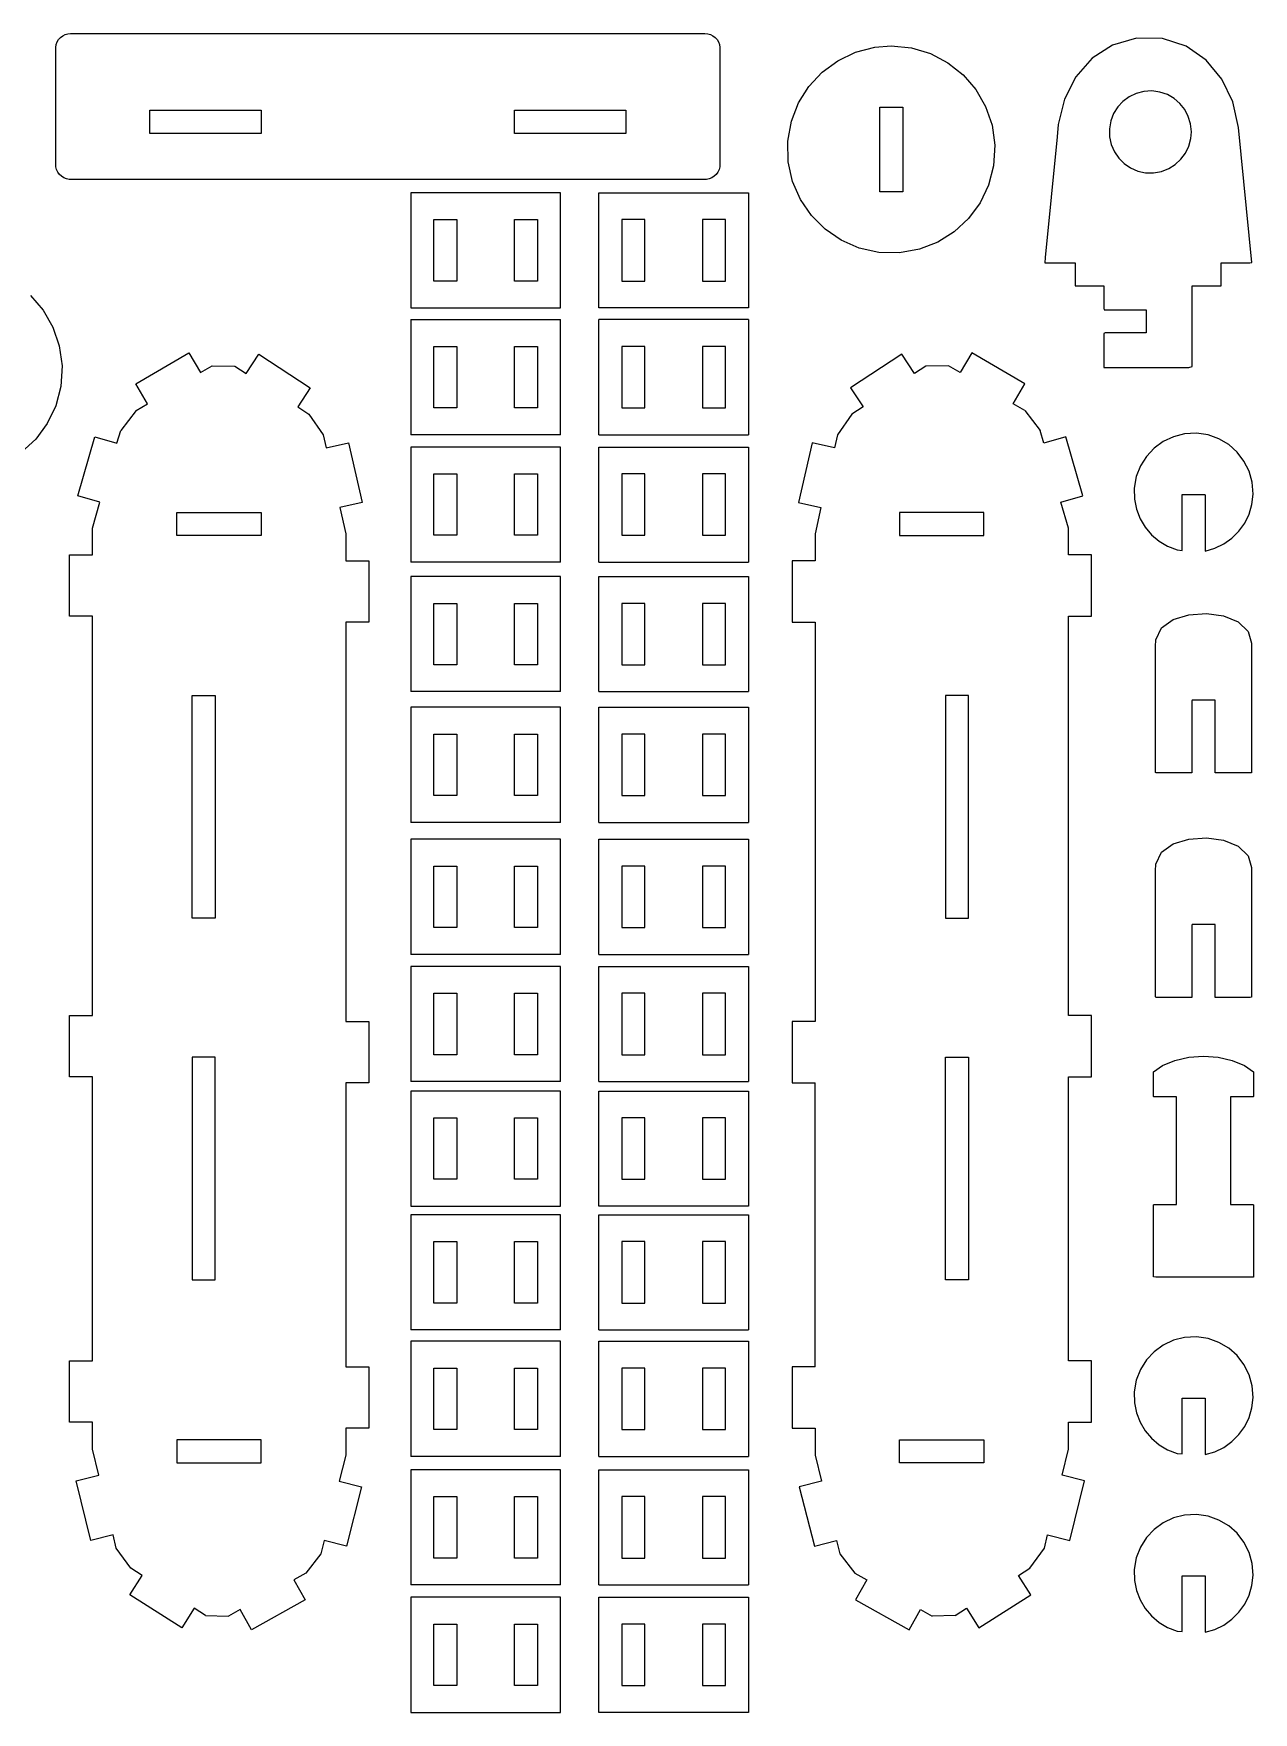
# Model space of a CAD drawing. Extents: x -5899 to 5899, y -11667 to 11667.
# Drawn here: x 495 to 5899, y -4630 to 2809 of the extents above; entities that cross this region are included whole.
import ezdxf

# ---------------------------------------------------------------- set-up
doc = ezdxf.new("R2010")
doc.units = 0
doc.header["$MEASUREMENT"] = 0
doc.layers.get('0').update_dxf_attribs({"linetype": 'CONTINUOUS'})

msp = doc.modelspace()

# ---------------------------------------------------------------- linework, layer by layer
for p, q in [((593.2, 2747.6), (595, 2760.2)), ((595, 2760.2), (599.3, 2772)), ((599.3, 2772), (605.6, 2782.6)), ((605.6, 2782.6), (613.8, 2791.8)), ((613.8, 2791.8), (623.6, 2799.3)), ((623.6, 2799.3), (634.8, 2804.9)), ((634.8, 2804.9), (647, 2808.3)), ((647, 2808.3), (658.6, 2809.3)), ((658.6, 2809.3), (3468.4, 2809.3)), ((3468.4, 2809.3), (3481.6, 2808.3)), ((3481.6, 2808.3), (3493.8, 2804.9)), ((3493.8, 2804.9), (3504.9, 2799.3)), ((3504.9, 2799.3), (3514.7, 2791.8)), ((3514.7, 2791.8), (3523, 2782.6)), ((3523, 2782.6), (3529.3, 2772)), ((3529.3, 2772), (3533.5, 2760.2)), ((3533.5, 2760.2), (3535.4, 2747.6)), ((4222, 2749.2), (4294.7, 2754.9)), ((4294.7, 2754.9), (4385, 2746)), ((5275, 2758.3), (5184.7, 2699.8)), ((5381.3, 2789), (5275, 2758.3)), ((5497.2, 2787.1), (5381.3, 2789)), ((5601.9, 2753.1), (5497.2, 2787.1)), ((5690.2, 2691.7), (5601.9, 2753.1)), ((593.1, 2731.3), (593.2, 2747.6)), ((593.1, 2230.2), (593.1, 2731.3)), ((3535.4, 2747.6), (3535.5, 2731.3)), ((3535.5, 2731.3), (3535.5, 2230.2)), ((3988.7, 2638.1), (4058, 2689.2)), ((4058, 2689.2), (4136.3, 2726.8)), ((4136.3, 2726.8), (4222, 2749.2)), ((4385, 2746), (4469.4, 2720.5)), ((4469.4, 2720.5), (4546, 2680)), ((4546, 2680), (4613.2, 2626.4)), ((5184.7, 2699.8), (5112.9, 2618.2)), ((5759.8, 2607.9), (5690.2, 2691.7)), ((3930.3, 2575.1), (3988.7, 2638.1)), ((4613.2, 2626.4), (4669.3, 2561.3)), ((5112.9, 2618.2), (5062.1, 2518.6)), ((5808.2, 2506.6), (5759.8, 2607.9)), ((3884.4, 2502.1), (3930.3, 2575.1)), ((4669.3, 2561.3), (4712.5, 2486.4)), ((5380, 2544), (5349, 2529.2)), ((5413.9, 2552.9), (5380, 2544)), ((5450.1, 2555), (5413.9, 2552.9)), ((5485.4, 2550.1), (5450.1, 2555)), ((5518.3, 2538.8), (5485.4, 2550.1)), ((5547.9, 2521.7), (5518.3, 2538.8)), ((1009.8, 2367.1), (1009.8, 2469.2)), ((1009.8, 2469.2), (1503, 2469.2)), ((1503, 2469.2), (1503, 2367.1)), ((2625.5, 2367.1), (2625.5, 2469.2)), ((2625.5, 2469.2), (3118.8, 2469.2)), ((3118.8, 2469.2), (3118.8, 2367.1)), ((3852.7, 2420.6), (3884.4, 2502.1)), ((4243.7, 2108.6), (4243.7, 2482.8)), ((4243.7, 2482.8), (4345.7, 2482.8)), ((4345.7, 2482.8), (4345.7, 2108.6)), ((4712.5, 2486.4), (4741.2, 2403.4)), ((5062.1, 2518.6), (5034.8, 2405.8)), ((5298.4, 2484), (5280.2, 2455)), ((5321.5, 2508.9), (5298.4, 2484)), ((5349, 2529.2), (5321.5, 2508.9)), ((5573.7, 2499.4), (5547.9, 2521.7)), ((5595, 2472.8), (5573.7, 2499.4)), ((5611, 2442.5), (5595, 2472.8)), ((5832.7, 2392.7), (5808.2, 2506.6)), ((3836.9, 2332.4), (3852.7, 2420.6)), ((4741.2, 2403.4), (4753.5, 2314.1)), ((5034.8, 2405.8), (5029.2, 2351.6)), ((5267.7, 2422.7), (5261.4, 2387.8)), ((5261.4, 2387.8), (5262.1, 2351.5)), ((5280.2, 2455), (5267.7, 2422.7)), ((5621.1, 2409), (5611, 2442.5)), ((5624.6, 2373.3), (5621.1, 2409)), ((5892.1, 1794.5), (5832.7, 2392.7)), ((1503, 2367.1), (1009.8, 2367.1)), ((3118.8, 2367.1), (2625.5, 2367.1)), ((3838.7, 2240.8), (3836.9, 2332.4)), ((4753.5, 2314.1), (4748.2, 2223)), ((5029.2, 2351.6), (4976.2, 1817.6)), ((5262.1, 2351.5), (5269.7, 2317.1)), ((5269.7, 2317.1), (5283.4, 2285.4)), ((5598.6, 2279.5), (5613.5, 2310.5)), ((5613.5, 2310.5), (5622.4, 2344.5)), ((5622.4, 2344.5), (5624.6, 2373.3)), ((3857.8, 2153.9), (3838.7, 2240.8)), ((5283.4, 2285.4), (5302.7, 2257.2)), ((5302.7, 2257.2), (5326.7, 2233.2)), ((5326.7, 2233.2), (5354.9, 2213.9)), ((5553.4, 2228.9), (5578.4, 2252.1)), ((5578.4, 2252.1), (5598.6, 2279.5)), ((593.7, 2219), (593.1, 2230.2)), ((596.7, 2206.8), (593.7, 2219)), ((601.9, 2195.5), (596.7, 2206.8)), ((609.1, 2185.5), (601.9, 2195.5)), ((618, 2177), (609.1, 2185.5)), ((628.5, 2170.3), (618, 2177)), ((640.1, 2165.7), (628.5, 2170.3)), ((652.7, 2163.3), (640.1, 2165.7)), ((696.4, 2163), (652.7, 2163.3)), ((3432.2, 2163), (696.4, 2163)), ((3475.8, 2163.3), (3432.2, 2163)), ((3488.5, 2165.7), (3475.8, 2163.3)), ((3500.1, 2170.3), (3488.5, 2165.7)), ((3510.6, 2177), (3500.1, 2170.3)), ((3519.5, 2185.5), (3510.6, 2177)), ((3526.7, 2195.5), (3519.5, 2185.5)), ((3531.9, 2206.8), (3526.7, 2195.5)), ((3534.9, 2219), (3531.9, 2206.8)), ((3535.5, 2230.2), (3534.9, 2219)), ((4748.2, 2223), (4725.8, 2137.3)), ((5354.9, 2213.9), (5386.6, 2200.2)), ((5386.6, 2200.2), (5421, 2192.6)), ((5421, 2192.6), (5457.3, 2191.9)), ((5457.3, 2191.9), (5492.2, 2198.2)), ((5492.2, 2198.2), (5524.5, 2210.7)), ((5524.5, 2210.7), (5553.4, 2228.9)), ((2165.6, 2103.8), (2165.6, 1593.6)), ((2828.9, 2103.8), (2165.6, 2103.8)), ((2828.9, 1593.6), (2828.9, 2103.8)), ((2999, 1593.6), (2999, 2103.8)), ((2999, 2103.8), (3662.3, 2103.8)), ((3662.3, 2103.8), (3662.3, 1593.6)), ((3892.5, 2074), (3857.8, 2153.9)), ((4345.7, 2108.6), (4243.7, 2108.6)), ((4725.8, 2137.3), (4688.2, 2059)), ((3941, 2002.8), (3892.5, 2074)), ((4688.2, 2059), (4637.1, 1989.7)), ((2267.6, 1712.6), (2267.6, 1984.7)), ((2267.6, 1984.7), (2369.7, 1984.7)), ((2369.7, 1984.7), (2369.7, 1712.6)), ((2624.8, 1712.6), (2624.8, 1984.7)), ((2624.8, 1984.7), (2726.8, 1984.7)), ((2726.8, 1984.7), (2726.8, 1712.6)), ((3203.1, 1984.7), (3101, 1984.7)), ((3101, 1984.7), (3101, 1712.6)), ((3203.1, 1712.6), (3203.1, 1984.7)), ((3560.2, 1984.7), (3458.2, 1984.7)), ((3458.2, 1984.7), (3458.2, 1712.6)), ((3560.2, 1712.6), (3560.2, 1984.7)), ((4001.8, 1942), (3941, 2002.8)), ((4073, 1893.5), (4001.8, 1942)), ((4637.1, 1989.7), (4574.1, 1931.3)), ((4152.9, 1858.8), (4073, 1893.5)), ((4501.1, 1885.4), (4419.6, 1853.7)), ((4574.1, 1931.3), (4501.1, 1885.4)), ((4239.9, 1839.7), (4152.9, 1858.8)), ((4331.4, 1837.9), (4239.9, 1839.7)), ((4419.6, 1853.7), (4331.4, 1837.9)), ((4976.2, 1817.6), (4975.2, 1793.8)), ((4975.2, 1793.8), (5109.9, 1793.8)), ((5109.9, 1793.8), (5109.9, 1691.7)), ((5756.1, 1691.7), (5756.1, 1793.8)), ((5756.1, 1793.8), (5882.9, 1793.8)), ((5882.9, 1793.8), (5892.1, 1794.5)), ((2369.7, 1712.6), (2267.6, 1712.6)), ((2726.8, 1712.6), (2624.8, 1712.6)), ((3101, 1712.6), (3203.1, 1712.6)), ((3458.2, 1712.6), (3560.2, 1712.6)), ((480.5, 1649), (536.6, 1583.9)), ((5109.9, 1691.7), (5237.4, 1691.7)), ((5237.4, 1691.7), (5237.4, 1593.1)), ((5628.6, 1691.7), (5756.1, 1691.7)), ((5628.6, 1333.7), (5628.6, 1691.7)), ((536.6, 1583.9), (579.8, 1509)), ((2165.6, 1593.6), (2828.9, 1593.6)), ((3662.3, 1593.6), (2999, 1593.6)), ((5237.4, 1593.1), (5237.6, 1584.9)), ((5237.6, 1584.9), (5424.5, 1584.9)), ((5424.5, 1584.9), (5424.5, 1482.9)), ((579.8, 1509), (608.4, 1426)), ((2165.6, 1542.1), (2828.9, 1542.1)), ((2165.6, 1542.1), (2165.6, 1031.9)), ((2828.9, 1031.9), (2828.9, 1542.1)), ((3662.3, 1542.1), (2999, 1542.1)), ((2999, 1031.9), (2999, 1542.1)), ((3662.3, 1542.1), (3662.3, 1031.9)), ((608.4, 1426), (620.8, 1336.7)), ((2267.6, 1423.1), (2369.7, 1423.1)), ((2267.6, 1150.9), (2267.6, 1423.1)), ((2369.7, 1423.1), (2369.7, 1150.9)), ((2624.8, 1423.1), (2726.8, 1423.1)), ((2624.8, 1150.9), (2624.8, 1423.1)), ((2726.8, 1423.1), (2726.8, 1150.9)), ((3203.1, 1423.1), (3101, 1423.1)), ((3101, 1423.1), (3101, 1150.9)), ((3203.1, 1150.9), (3203.1, 1423.1)), ((3560.2, 1423.1), (3458.2, 1423.1)), ((3458.2, 1423.1), (3458.2, 1150.9)), ((3560.2, 1150.9), (3560.2, 1423.1)), ((5242.6, 1482.9), (5237.4, 1480.1)), ((5237.4, 1480.1), (5237.4, 1330)), ((5424.5, 1482.9), (5242.6, 1482.9)), ((948.2, 1256.8), (1182.3, 1394.8)), ((1182.3, 1394.8), (1234.2, 1306.9)), ((1436.6, 1302.6), (1492.6, 1388.1)), ((1492.6, 1388.1), (1720.4, 1240.2)), ((4342, 1388.1), (4114.2, 1240.2)), ((4397.9, 1302.6), (4342, 1388.1)), ((4652.2, 1394.8), (4600.4, 1306.9)), ((4886.4, 1256.8), (4652.2, 1394.8)), ((620.8, 1336.7), (615.4, 1245.6)), ((1234.2, 1306.9), (1285.4, 1337.2)), ((1285.4, 1337.2), (1386.7, 1335)), ((1386.7, 1335), (1436.6, 1302.6)), ((4447.9, 1335), (4397.9, 1302.6)), ((4549.1, 1337.2), (4447.9, 1335)), ((4600.4, 1306.9), (4549.1, 1337.2)), ((5237.4, 1330), (5264.2, 1329.8)), ((5264.2, 1329.8), (5613, 1329.8)), ((5613, 1329.8), (5628.6, 1333.7)), ((615.4, 1245.6), (593.1, 1159.9)), ((999.9, 1168.8), (948.2, 1256.8)), ((1720.4, 1240.2), (1664.9, 1154.6)), ((4114.2, 1240.2), (4169.6, 1154.6)), ((4834.7, 1168.8), (4886.4, 1256.8)), ((593.1, 1159.9), (555.5, 1081.6)), ((948.5, 1138.5), (880.6, 1051)), ((948.5, 1138.5), (999.9, 1168.8)), ((1664.9, 1154.6), (1714.9, 1122.1)), ((1714.9, 1122.1), (1778, 1031.6)), ((2369.7, 1150.9), (2267.6, 1150.9)), ((2726.8, 1150.9), (2624.8, 1150.9)), ((3101, 1150.9), (3203.1, 1150.9)), ((3458.2, 1150.9), (3560.2, 1150.9)), ((4119.7, 1122.1), (4056.6, 1031.6)), ((4169.6, 1154.6), (4119.7, 1122.1)), ((4886, 1138.5), (4834.7, 1168.8)), ((4886, 1138.5), (4954, 1051)), ((555.5, 1081.6), (504.4, 1012.3)), ((864, 993.9), (880.6, 1051)), ((4970.5, 993.9), (4954, 1051)), ((504.4, 1012.3), (441.4, 953.9)), ((690.3, 761), (766, 1022.3)), ((766, 1022.3), (864, 993.9)), ((1778, 1031.6), (1791.2, 973.6)), ((1791.2, 973.6), (1890.6, 996)), ((1890.6, 996), (1950.6, 730.8)), ((2828.9, 1031.9), (2165.6, 1031.9)), ((2828.9, 977.1), (2165.6, 977.1)), ((2165.6, 977.1), (2165.6, 466.8)), ((2828.9, 466.8), (2828.9, 977.1)), ((2999, 1031.9), (3662.3, 1031.9)), ((2999, 977.1), (3662.3, 977.1)), ((2999, 466.8), (2999, 977.1)), ((3662.3, 977.1), (3662.3, 466.8)), ((3944, 996), (3884, 730.8)), ((4043.4, 973.6), (3944, 996)), ((4056.6, 1031.6), (4043.4, 973.6)), ((5068.5, 1022.3), (4970.5, 993.9)), ((5144.3, 761), (5068.5, 1022.3)), ((5459.2, 972), (5425.2, 935.6)), ((5499.4, 1001.5), (5459.2, 972)), ((5544.9, 1023), (5499.4, 1001.5)), ((5594.7, 1035.6), (5544.9, 1023)), ((5647.6, 1038.2), (5594.7, 1035.6)), ((5699.1, 1030.5), (5647.6, 1038.2)), ((5746.9, 1013.3), (5699.1, 1030.5)), ((5789.9, 987.7), (5746.9, 1013.3)), ((5827.1, 954.6), (5789.9, 987.7)), ((5398.6, 893.3), (5380.3, 846)), ((5425.2, 935.6), (5398.6, 893.3)), ((5857.5, 915.1), (5827.1, 954.6)), ((5880.1, 870.2), (5857.5, 915.1)), ((2267.6, 585.9), (2267.6, 858)), ((2267.6, 858), (2369.7, 858)), ((2369.7, 858), (2369.7, 585.9)), ((2624.8, 585.9), (2624.8, 858)), ((2624.8, 858), (2726.8, 858)), ((2726.8, 858), (2726.8, 585.9)), ((3203.1, 858), (3101, 858)), ((3101, 858), (3101, 585.9)), ((3203.1, 585.9), (3203.1, 858)), ((3560.2, 858), (3458.2, 858)), ((3458.2, 858), (3458.2, 585.9)), ((3560.2, 585.9), (3560.2, 858)), ((5380.3, 846), (5371.4, 794.9)), ((5893.9, 820.9), (5880.1, 870.2)), ((5897.8, 769), (5893.9, 820.9)), ((788.3, 732.5), (690.3, 761)), ((5046.3, 732.5), (5144.3, 761)), ((5371.4, 794.9), (5372.2, 745.8)), ((5372.2, 745.8), (5381.1, 701.1)), ((5583.2, 762.2), (5583.9, 766.4)), ((5583.2, 519), (5583.2, 762.2)), ((5583.9, 766.4), (5682.8, 766.4)), ((5682.8, 766.4), (5685.3, 765.7)), ((5685.3, 765.7), (5685.3, 516.3)), ((5892.8, 723.1), (5897.8, 769)), ((755.1, 618.2), (788.3, 732.5)), ((1129.3, 585), (1129.3, 687)), ((1129.3, 687), (1503.4, 687)), ((1503.4, 687), (1503.4, 585)), ((1950.6, 730.8), (1851.1, 708.5)), ((1851.1, 708.5), (1877.4, 592.2)), ((3884, 730.8), (3983.5, 708.5)), ((3983.5, 708.5), (3957.2, 592.2)), ((4331.1, 687), (4331.1, 585)), ((4705.3, 687), (4331.1, 687)), ((4705.3, 585), (4705.3, 687)), ((5079.5, 618.2), (5046.3, 732.5)), ((5381.1, 701.1), (5397.2, 659.5)), ((5860.8, 640.1), (5880.2, 679.9)), ((5880.2, 679.9), (5892.8, 723.1)), ((755.1, 499.1), (755.1, 618.2)), ((5079.5, 499.1), (5079.5, 618.2)), ((5397.2, 659.5), (5419.7, 621.7)), ((5419.7, 621.7), (5448.1, 588.3)), ((5804.2, 573.4), (5835.2, 604.4)), ((5835.2, 604.4), (5860.8, 640.1)), ((1503.4, 585), (1129.3, 585)), ((1877.4, 592.2), (1877.5, 473)), ((2369.7, 585.9), (2267.6, 585.9)), ((2726.8, 585.9), (2624.8, 585.9)), ((3101, 585.9), (3203.1, 585.9)), ((3458.2, 585.9), (3560.2, 585.9)), ((3957.2, 592.2), (3957.1, 473)), ((4331.1, 585), (4705.3, 585)), ((5448.1, 588.3), (5481.6, 560)), ((5481.6, 560), (5519.5, 537.5)), ((5519.5, 537.5), (5561.2, 521.6)), ((5561.2, 521.6), (5583.2, 519)), ((5685.3, 516.3), (5728.5, 528.7)), ((5728.5, 528.7), (5768.4, 548)), ((5768.4, 548), (5804.2, 573.4)), ((653.1, 499), (670, 499.1)), ((653.1, 227), (653.1, 499)), ((670, 499.1), (755.1, 499.1)), ((1877.5, 473), (1979.5, 473)), ((1979.5, 473), (1979.5, 200.9)), ((2828.9, 466.8), (2165.6, 466.8)), ((2999, 466.8), (3662.3, 466.8)), ((3855.1, 473), (3855.1, 200.9)), ((3957.1, 473), (3855.1, 473)), ((5164.6, 499.1), (5079.5, 499.1)), ((5181.5, 499), (5164.6, 499.1)), ((5181.5, 227), (5181.5, 499)), ((2828.9, 403.5), (2165.6, 403.5)), ((2165.6, 403.5), (2165.6, -106.8)), ((2828.9, -106.8), (2828.9, 403.5)), ((2999, -106.8), (2999, 403.5)), ((2999, 403.5), (3662.3, 403.5)), ((3662.3, 403.5), (3662.3, -106.8)), ((755.1, 227), (653.1, 227)), ((755.1, -1541.8), (755.1, 227)), ((2267.6, 284.4), (2369.7, 284.4)), ((2267.6, 12.3), (2267.6, 284.4)), ((2369.7, 284.4), (2369.7, 12.3)), ((2624.8, 12.3), (2624.8, 284.4)), ((2624.8, 284.4), (2726.8, 284.4)), ((2726.8, 284.4), (2726.8, 12.3)), ((3203.1, 284.4), (3101, 284.4)), ((3101, 284.4), (3101, 12.3)), ((3203.1, 12.3), (3203.1, 284.4)), ((3560.2, 284.4), (3458.2, 284.4)), ((3458.2, 284.4), (3458.2, 12.3)), ((3560.2, 12.3), (3560.2, 284.4)), ((5079.5, 227), (5181.5, 227)), ((5079.5, -1541.8), (5079.5, 227)), ((5544, 213), (5613.8, 234.3)), ((5613.8, 234.3), (5691.5, 239.7)), ((5691.5, 239.7), (5767.6, 229)), ((5767.6, 229), (5832.5, 202.3)), ((1979.5, 200.9), (1877.5, 200.9)), ((1877.5, 200.9), (1877.6, -1568)), ((3855.1, 200.9), (3957.1, 200.9)), ((3957.1, 200.9), (3957, -1568)), ((5466.7, 122.3), (5491.8, 175.6)), ((5491.8, 175.6), (5544, 213)), ((5832.5, 202.3), (5876.8, 159.6)), ((5876.8, 159.6), (5891, 108.3)), ((5465.8, 93.4), (5466.7, 122.3)), ((5465.8, -464.5), (5465.8, 93.4)), ((5891, 108.3), (5891, -467)), ((2369.7, 12.3), (2267.6, 12.3)), ((2726.8, 12.3), (2624.8, 12.3)), ((3101, 12.3), (3203.1, 12.3)), ((3458.2, 12.3), (3560.2, 12.3)), ((1197.3, -123.5), (1299.3, -123.5)), ((1197.3, -1109.9), (1197.3, -123.5)), ((1299.3, -123.5), (1299.3, -1109.9)), ((2828.9, -106.8), (2165.6, -106.8)), ((2999, -106.8), (3662.3, -106.8)), ((4637.3, -123.5), (4535.2, -123.5)), ((4535.2, -123.5), (4535.2, -1109.9)), ((4637.3, -1109.9), (4637.3, -123.5)), ((5628.2, -144.2), (5627.3, -148.5)), ((5627.3, -148.5), (5627.3, -463)), ((5729.4, -144.2), (5628.2, -144.2)), ((5729.4, -459), (5729.4, -144.2)), ((2828.9, -175.7), (2165.6, -175.7)), ((2165.6, -175.7), (2165.6, -686)), ((2828.9, -686), (2828.9, -175.7)), ((2999, -175.7), (3662.3, -175.7)), ((2999, -686), (2999, -175.7)), ((3662.3, -175.7), (3662.3, -686)), ((2267.6, -566.9), (2267.6, -294.8)), ((2267.6, -294.8), (2369.7, -294.8)), ((2369.7, -294.8), (2369.7, -566.9)), ((2624.8, -566.9), (2624.8, -294.8)), ((2624.8, -294.8), (2726.8, -294.8)), ((2726.8, -294.8), (2726.8, -566.9)), ((3203.1, -294.8), (3101, -294.8)), ((3101, -294.8), (3101, -566.9)), ((3203.1, -566.9), (3203.1, -294.8)), ((3560.2, -294.8), (3458.2, -294.8)), ((3458.2, -294.8), (3458.2, -566.9)), ((3560.2, -566.9), (3560.2, -294.8)), ((5468.9, -467.3), (5465.8, -464.5)), ((5625.9, -467.3), (5468.9, -467.3)), ((5627.3, -463), (5625.9, -467.3)), ((5729.7, -467.3), (5729.4, -459)), ((5885.6, -467.3), (5729.7, -467.3)), ((5891, -467), (5885.6, -467.3)), ((2369.7, -566.9), (2267.6, -566.9)), ((2726.8, -566.9), (2624.8, -566.9)), ((3101, -566.9), (3203.1, -566.9)), ((3458.2, -566.9), (3560.2, -566.9)), ((2828.9, -686), (2165.6, -686)), ((2999, -686), (3662.3, -686)), ((2828.9, -760.8), (2165.6, -760.8)), ((2165.6, -760.8), (2165.6, -1271.1)), ((2828.9, -1271.1), (2828.9, -760.8)), ((2999, -760.8), (3662.3, -760.8)), ((2999, -1271.1), (2999, -760.8)), ((3662.3, -760.8), (3662.3, -1271.1)), ((5491.8, -818.7), (5544, -781.3)), ((5544, -781.3), (5613.8, -760)), ((5613.8, -760), (5691.5, -754.7)), ((5691.5, -754.7), (5767.6, -765.3)), ((5767.6, -765.3), (5832.5, -792)), ((5832.5, -792), (5876.8, -834.7)), ((2267.6, -879.9), (2369.7, -879.9)), ((2267.6, -1152), (2267.6, -879.9)), ((2369.7, -879.9), (2369.7, -1152)), ((2624.8, -879.9), (2726.8, -879.9)), ((2624.8, -1152), (2624.8, -879.9)), ((2726.8, -879.9), (2726.8, -1152)), ((3203.1, -879.9), (3101, -879.9)), ((3101, -879.9), (3101, -1152)), ((3203.1, -1152), (3203.1, -879.9)), ((3560.2, -879.9), (3458.2, -879.9)), ((3458.2, -879.9), (3458.2, -1152)), ((3560.2, -1152), (3560.2, -879.9)), ((5465.8, -900.9), (5466.7, -872)), ((5466.7, -872), (5491.8, -818.7)), ((5876.8, -834.7), (5891, -886)), ((5891, -886), (5891, -1461.3)), ((5465.8, -1458.8), (5465.8, -900.9)), ((1299.3, -1109.9), (1197.3, -1109.9)), ((4535.2, -1109.9), (4637.3, -1109.9)), ((2369.7, -1152), (2267.6, -1152)), ((2726.8, -1152), (2624.8, -1152)), ((3101, -1152), (3203.1, -1152)), ((3458.2, -1152), (3560.2, -1152)), ((5628.2, -1138.5), (5627.3, -1142.9)), ((5627.3, -1142.9), (5627.3, -1457.3)), ((5729.4, -1138.5), (5628.2, -1138.5)), ((5729.4, -1453.3), (5729.4, -1138.5)), ((2828.9, -1271.1), (2165.6, -1271.1)), ((2828.9, -1324.3), (2165.6, -1324.3)), ((2165.6, -1324.3), (2165.6, -1834.5)), ((2828.9, -1834.5), (2828.9, -1324.3)), ((2999, -1271.1), (3662.3, -1271.1)), ((2999, -1324.3), (3662.3, -1324.3)), ((2999, -1834.5), (2999, -1324.3)), ((3662.3, -1324.3), (3662.3, -1834.5)), ((2267.6, -1715.5), (2267.6, -1443.4)), ((2267.6, -1443.4), (2369.7, -1443.4)), ((2369.7, -1443.4), (2369.7, -1715.5)), ((2624.8, -1715.5), (2624.8, -1443.4)), ((2624.8, -1443.4), (2726.8, -1443.4)), ((2726.8, -1443.4), (2726.8, -1715.5)), ((3203.1, -1443.4), (3101, -1443.4)), ((3101, -1443.4), (3101, -1715.5)), ((3203.1, -1715.5), (3203.1, -1443.4)), ((3560.2, -1443.4), (3458.2, -1443.4)), ((3458.2, -1443.4), (3458.2, -1715.5)), ((3560.2, -1715.5), (3560.2, -1443.4)), ((5468.9, -1461.7), (5465.8, -1458.8)), ((5625.9, -1461.7), (5468.9, -1461.7)), ((5627.3, -1457.3), (5625.9, -1461.7)), ((5729.7, -1461.7), (5729.4, -1453.3)), ((5885.6, -1461.7), (5729.7, -1461.7)), ((5891, -1461.3), (5885.6, -1461.7)), ((653.1, -1813.9), (653.1, -1541.8)), ((653.1, -1541.8), (755.1, -1541.8)), ((5181.5, -1541.8), (5079.5, -1541.8)), ((5181.5, -1813.9), (5181.5, -1541.8)), ((1877.6, -1568), (1979.5, -1567.9)), ((1979.5, -1567.9), (1979.5, -1840)), ((3855.1, -1567.9), (3855.1, -1840)), ((3957, -1568), (3855.1, -1567.9)), ((3957, -1568), (3957, -1568)), ((1299.3, -1727.2), (1197.3, -1727.2)), ((1197.3, -1727.2), (1197.3, -2713.6)), ((1299.3, -2713.6), (1299.3, -1727.2)), ((2369.7, -1715.5), (2267.6, -1715.5)), ((2726.8, -1715.5), (2624.8, -1715.5)), ((3101, -1715.5), (3203.1, -1715.5)), ((3458.2, -1715.5), (3560.2, -1715.5)), ((4535.2, -2713.6), (4535.2, -1727.2)), ((4535.2, -1727.2), (4637.3, -1727.2)), ((4637.3, -1727.2), (4637.3, -2713.6)), ((5457.3, -1790.9), (5496.3, -1764)), ((5496.3, -1764), (5551.4, -1740.9)), ((5551.4, -1740.9), (5613.2, -1727.1)), ((5613.2, -1727.1), (5678.4, -1722.5)), ((5678.4, -1722.5), (5743.5, -1727.1)), ((5743.5, -1727.1), (5805.3, -1740.9)), ((5805.3, -1740.9), (5860.5, -1764)), ((5860.5, -1764), (5899.5, -1790.9)), ((755.1, -1813.9), (653.1, -1813.9)), ((755.1, -3072.5), (755.1, -1813.9)), ((1877.6, -1840), (1877.5, -3098.6)), ((1979.5, -1840), (1877.6, -1840)), ((2828.9, -1834.5), (2165.6, -1834.5)), ((2999, -1834.5), (3662.3, -1834.5)), ((3855.1, -1840), (3957, -1840)), ((3957.1, -3098.6), (3957, -1840)), ((5079.5, -1813.9), (5181.5, -1813.9)), ((5079.5, -3072.5), (5079.5, -1813.9)), ((5457.3, -1901.1), (5457.3, -1790.9)), ((5899.5, -1790.9), (5899.5, -1901.1)), ((2828.9, -1876.7), (2165.6, -1876.7)), ((2165.6, -1876.7), (2165.6, -2386.9)), ((2828.9, -2386.9), (2828.9, -1876.7)), ((2999, -1876.7), (3662.3, -1876.7)), ((2999, -2386.9), (2999, -1876.7)), ((3662.3, -1876.7), (3662.3, -2386.9)), ((5458.3, -1902.7), (5457.3, -1901.1)), ((5559, -1902.7), (5458.3, -1902.7)), ((5559.3, -1916), (5559, -1902.7)), ((5559.3, -2359.9), (5559.3, -1916)), ((5797.7, -1902.7), (5797.4, -1916)), ((5797.4, -1916), (5797.4, -2359.9)), ((5898.4, -1902.7), (5797.7, -1902.7)), ((5899.5, -1901.1), (5898.4, -1902.7)), ((2267.6, -1995.7), (2369.7, -1995.7)), ((2267.6, -2267.9), (2267.6, -1995.7)), ((2369.7, -1995.7), (2369.7, -2267.9)), ((2624.8, -1995.7), (2726.8, -1995.7)), ((2624.8, -2267.9), (2624.8, -1995.7)), ((2726.8, -1995.7), (2726.8, -2267.9)), ((3203.1, -1995.7), (3101, -1995.7)), ((3101, -1995.7), (3101, -2267.9)), ((3203.1, -2267.9), (3203.1, -1995.7)), ((3560.2, -1995.7), (3458.2, -1995.7)), ((3458.2, -1995.7), (3458.2, -2267.9)), ((3560.2, -2267.9), (3560.2, -1995.7)), ((2369.7, -2267.9), (2267.6, -2267.9)), ((2726.8, -2267.9), (2624.8, -2267.9)), ((3101, -2267.9), (3203.1, -2267.9)), ((3458.2, -2267.9), (3560.2, -2267.9)), ((5457.3, -2381.2), (5459.1, -2378.9)), ((5459.1, -2378.9), (5559.3, -2378.9)), ((5559.3, -2378.9), (5559.3, -2359.9)), ((5797.4, -2359.9), (5797.5, -2378.9)), ((5797.5, -2378.9), (5897.6, -2378.9)), ((5897.6, -2378.9), (5899.5, -2381.2)), ((2165.6, -2386.9), (2828.9, -2386.9)), ((2165.6, -2424.9), (2165.6, -2935.2)), ((2828.9, -2424.9), (2165.6, -2424.9)), ((2828.9, -2935.2), (2828.9, -2424.9)), ((3662.3, -2386.9), (2999, -2386.9)), ((2999, -2935.2), (2999, -2424.9)), ((2999, -2424.9), (3662.3, -2424.9)), ((3662.3, -2424.9), (3662.3, -2935.2)), ((5457.3, -2700.5), (5457.3, -2381.2)), ((5899.5, -2381.2), (5899.5, -2702)), ((2267.6, -2816.1), (2267.6, -2544)), ((2267.6, -2544), (2369.7, -2544)), ((2369.7, -2544), (2369.7, -2816.1)), ((2624.8, -2816.1), (2624.8, -2544)), ((2624.8, -2544), (2726.8, -2544)), ((2726.8, -2544), (2726.8, -2816.1)), ((3203.1, -2544), (3101, -2544)), ((3101, -2544), (3101, -2816.1)), ((3203.1, -2816.1), (3203.1, -2544)), ((3560.2, -2544), (3458.2, -2544)), ((3458.2, -2544), (3458.2, -2816.1)), ((3560.2, -2816.1), (3560.2, -2544)), ((1197.3, -2713.6), (1299.3, -2713.6)), ((4637.3, -2713.6), (4535.2, -2713.6)), ((5467.4, -2702), (5457.3, -2700.5)), ((5899.5, -2702), (5467.4, -2702)), ((2369.7, -2816.1), (2267.6, -2816.1)), ((2726.8, -2816.1), (2624.8, -2816.1)), ((3101, -2816.1), (3203.1, -2816.1)), ((3458.2, -2816.1), (3560.2, -2816.1)), ((2828.9, -2935.2), (2165.6, -2935.2)), ((2999, -2935.2), (3662.3, -2935.2)), ((5594.7, -2968.2), (5544.9, -2980.7)), ((5647.6, -2965.5), (5594.7, -2968.2)), ((5699.1, -2973.3), (5647.6, -2965.5)), ((5746.9, -2990.4), (5699.1, -2973.3)), ((2828.9, -2985.8), (2165.6, -2985.8)), ((2165.6, -2985.8), (2165.6, -3496)), ((2828.9, -3496), (2828.9, -2985.8)), ((2999, -3496), (2999, -2985.8)), ((2999, -2985.8), (3662.3, -2985.8)), ((3662.3, -2985.8), (3662.3, -3496)), ((5459.2, -3031.8), (5425.2, -3068.2)), ((5499.4, -3002.3), (5459.2, -3031.8)), ((5544.9, -2980.7), (5499.4, -3002.3)), ((5789.9, -3016.1), (5746.9, -2990.4)), ((5827.1, -3049.2), (5789.9, -3016.1)), ((5857.5, -3088.7), (5827.1, -3049.2)), ((653.1, -3072.5), (755.1, -3072.5)), ((653.1, -3344.6), (653.1, -3072.5)), ((1877.5, -3098.6), (1979.5, -3098.6)), ((1979.5, -3098.6), (1979.5, -3370.7)), ((2267.6, -3377), (2267.6, -3104.8)), ((2267.6, -3104.8), (2369.7, -3104.8)), ((2369.7, -3104.8), (2369.7, -3377)), ((2624.8, -3377), (2624.8, -3104.8)), ((2624.8, -3104.8), (2726.8, -3104.8)), ((2726.8, -3104.8), (2726.8, -3377)), ((3203.1, -3104.8), (3101, -3104.8)), ((3101, -3104.8), (3101, -3377)), ((3203.1, -3377), (3203.1, -3104.8)), ((3560.2, -3104.8), (3458.2, -3104.8)), ((3458.2, -3104.8), (3458.2, -3377)), ((3560.2, -3377), (3560.2, -3104.8)), ((3855.1, -3098.6), (3855.1, -3370.7)), ((3957.1, -3098.6), (3855.1, -3098.6)), ((5181.5, -3072.5), (5079.5, -3072.5)), ((5181.5, -3344.6), (5181.5, -3072.5)), ((5398.6, -3110.5), (5380.3, -3157.7)), ((5425.2, -3068.2), (5398.6, -3110.5)), ((5880.1, -3133.6), (5857.5, -3088.7)), ((5380.3, -3157.7), (5371.4, -3208.9)), ((5893.9, -3182.9), (5880.1, -3133.6)), ((5897.8, -3234.7), (5893.9, -3182.9)), ((5371.4, -3208.9), (5372.2, -3258)), ((5372.2, -3258), (5381.1, -3302.6)), ((5583.2, -3241.6), (5583.9, -3237.3)), ((5583.2, -3484.8), (5583.2, -3241.6)), ((5583.9, -3237.3), (5682.8, -3237.3)), ((5682.8, -3237.3), (5685.3, -3238)), ((5685.3, -3238), (5685.3, -3487.5)), ((5892.8, -3280.7), (5897.8, -3234.7)), ((755.1, -3344.6), (653.1, -3344.6)), ((755.1, -3463.7), (755.1, -3344.6)), ((5079.5, -3344.6), (5181.5, -3344.6)), ((5079.5, -3463.7), (5079.5, -3344.6)), ((5381.1, -3302.6), (5397.2, -3344.2)), ((5397.2, -3344.2), (5419.7, -3382.1)), ((5860.8, -3363.7), (5880.2, -3323.9)), ((5880.2, -3323.9), (5892.8, -3280.7)), ((1129.3, -3422.1), (1129.3, -3524.1)), ((1503.4, -3422.1), (1129.3, -3422.1)), ((1503.4, -3524.1), (1503.4, -3422.1)), ((1877.5, -3370.7), (1877.4, -3490)), ((1979.5, -3370.7), (1877.5, -3370.7)), ((2369.7, -3377), (2267.6, -3377)), ((2726.8, -3377), (2624.8, -3377)), ((3101, -3377), (3203.1, -3377)), ((3458.2, -3377), (3560.2, -3377)), ((3855.1, -3370.7), (3957, -3370.7)), ((3957, -3370.7), (3957.2, -3490)), ((4331.1, -3422.1), (4705.3, -3422.1)), ((4331.1, -3524.1), (4331.1, -3422.1)), ((4705.3, -3422.1), (4705.3, -3524.1)), ((5419.7, -3382.1), (5448.1, -3415.5)), ((5448.1, -3415.5), (5481.6, -3443.8)), ((5804.2, -3430.3), (5835.2, -3399.4)), ((5835.2, -3399.4), (5860.8, -3363.7)), ((783.1, -3579.4), (755.1, -3463.7)), ((1877.4, -3490), (1848.3, -3605.2)), ((2828.9, -3496), (2165.6, -3496)), ((2999, -3496), (3662.3, -3496)), ((3957.2, -3490), (3986.3, -3605.2)), ((5051.5, -3579.4), (5079.5, -3463.7)), ((5481.6, -3443.8), (5519.5, -3466.2)), ((5519.5, -3466.2), (5561.2, -3482.2)), ((5561.2, -3482.2), (5583.2, -3484.8)), ((5685.3, -3487.5), (5728.5, -3475.1)), ((5728.5, -3475.1), (5768.4, -3455.8)), ((5768.4, -3455.8), (5804.2, -3430.3)), ((1129.3, -3524.1), (1503.4, -3524.1)), ((2165.6, -3555), (2165.6, -4065.2)), ((2828.9, -3555), (2165.6, -3555)), ((2828.9, -4065.2), (2828.9, -3555)), ((2999, -4065.2), (2999, -3555)), ((2999, -3555), (3662.3, -3555)), ((3662.3, -3555), (3662.3, -4065.2)), ((4705.3, -3524.1), (4331.1, -3524.1)), ((684, -3603.4), (783.1, -3579.4)), ((748, -3867.9), (684, -3603.4)), ((1848.3, -3605.2), (1947.2, -3630.2)), ((1947.2, -3630.2), (1880.4, -3894)), ((3986.3, -3605.2), (3887.3, -3630.2)), ((3887.3, -3630.2), (3954.1, -3894)), ((5150.6, -3603.4), (5051.5, -3579.4)), ((5086.6, -3867.9), (5150.6, -3603.4)), ((2267.6, -3674), (2369.7, -3674)), ((2267.6, -3946.1), (2267.6, -3674)), ((2369.7, -3674), (2369.7, -3946.1)), ((2624.8, -3674), (2726.8, -3674)), ((2624.8, -3946.1), (2624.8, -3674)), ((2726.8, -3674), (2726.8, -3946.1)), ((3203.1, -3674), (3101, -3674)), ((3101, -3674), (3101, -3946.1)), ((3203.1, -3946.1), (3203.1, -3674)), ((3560.2, -3674), (3458.2, -3674)), ((3458.2, -3674), (3458.2, -3946.1)), ((3560.2, -3946.1), (3560.2, -3674)), ((5499.4, -3789.6), (5459.2, -3819.1)), ((5544.9, -3768.1), (5499.4, -3789.6)), ((5594.7, -3755.5), (5544.9, -3768.1)), ((5647.6, -3752.9), (5594.7, -3755.5)), ((5699.1, -3760.6), (5647.6, -3752.9)), ((5746.9, -3777.8), (5699.1, -3760.6)), ((5789.9, -3803.4), (5746.9, -3777.8)), ((847.2, -3843.9), (748, -3867.9)), ((861.2, -3901.7), (847.2, -3843.9)), ((4973.4, -3901.7), (4987.4, -3843.9)), ((4987.4, -3843.9), (5086.6, -3867.9)), ((5425.2, -3855.5), (5398.6, -3897.8)), ((5459.2, -3819.1), (5425.2, -3855.5)), ((5827.1, -3836.5), (5789.9, -3803.4)), ((5857.5, -3876), (5827.1, -3836.5)), ((925.5, -3991.6), (861.2, -3901.7)), ((1767.1, -3926.8), (1700.5, -4013.4)), ((1781.7, -3869.1), (1767.1, -3926.8)), ((1880.4, -3894), (1781.7, -3869.1)), ((3954.1, -3894), (4052.9, -3869.1)), ((4052.9, -3869.1), (4067.5, -3926.8)), ((4067.5, -3926.8), (4134.1, -4013.4)), ((4909.1, -3991.6), (4973.4, -3901.7)), ((5398.6, -3897.8), (5380.3, -3945.1)), ((5880.1, -3920.9), (5857.5, -3876)), ((5893.9, -3970.2), (5880.1, -3920.9)), ((975.8, -4023.2), (925.5, -3991.6)), ((1700.5, -4013.4), (1648.4, -4042.3)), ((2369.7, -3946.1), (2267.6, -3946.1)), ((2726.8, -3946.1), (2624.8, -3946.1)), ((3101, -3946.1), (3203.1, -3946.1)), ((3458.2, -3946.1), (3560.2, -3946.1)), ((4134.1, -4013.4), (4186.1, -4042.3)), ((4858.7, -4023.2), (4909.1, -3991.6)), ((5380.3, -3945.1), (5371.4, -3996.2)), ((5371.4, -3996.2), (5372.2, -4045.3)), ((5897.8, -4022.1), (5893.9, -3970.2)), ((921.3, -4109.5), (975.8, -4023.2)), ((1648.4, -4042.3), (1698, -4131.5)), ((2828.9, -4065.2), (2165.6, -4065.2)), ((2999, -4065.2), (3662.3, -4065.2)), ((4186.1, -4042.3), (4136.6, -4131.5)), ((4913.3, -4109.5), (4858.7, -4023.2)), ((5372.2, -4045.3), (5381.1, -4090)), ((5381.1, -4090), (5397.2, -4131.6)), ((5583.2, -4028.9), (5583.9, -4024.7)), ((5583.2, -4272.1), (5583.2, -4028.9)), ((5583.9, -4024.7), (5682.8, -4024.7)), ((5682.8, -4024.7), (5685.3, -4025.4)), ((5685.3, -4025.4), (5685.3, -4274.8)), ((5880.2, -4111.2), (5892.8, -4068)), ((5892.8, -4068), (5897.8, -4022.1)), ((1151.3, -4254.9), (921.3, -4109.5)), ((1698, -4131.5), (1460.1, -4263.6)), ((2165.6, -4120), (2165.6, -4630.2)), ((2828.9, -4120), (2165.6, -4120)), ((2828.9, -4630.2), (2828.9, -4120)), ((2999, -4630.2), (2999, -4120)), ((2999, -4120), (3662.3, -4120)), ((3662.3, -4120), (3662.3, -4630.2)), ((4136.6, -4131.5), (4374.5, -4263.6)), ((4683.3, -4254.9), (4913.3, -4109.5)), ((5397.2, -4131.6), (5419.7, -4169.4)), ((5835.2, -4186.7), (5860.8, -4151)), ((5860.8, -4151), (5880.2, -4111.2)), ((1205.9, -4168.6), (1151.3, -4254.9)), ((1256.2, -4200.5), (1205.9, -4168.6)), ((1256.2, -4200.5), (1358.5, -4203.3)), ((1410.6, -4174.4), (1358.5, -4203.3)), ((1460.1, -4263.6), (1410.6, -4174.4)), ((2267.6, -4511.2), (2267.6, -4239.1)), ((2267.6, -4239.1), (2369.7, -4239.1)), ((2369.7, -4239.1), (2369.7, -4511.2)), ((2624.8, -4511.2), (2624.8, -4239.1)), ((2624.8, -4239.1), (2726.8, -4239.1)), ((2726.8, -4239.1), (2726.8, -4511.2)), ((3203.1, -4239.1), (3101, -4239.1)), ((3101, -4239.1), (3101, -4511.2)), ((3203.1, -4511.2), (3203.1, -4239.1)), ((3560.2, -4239.1), (3458.2, -4239.1)), ((3458.2, -4239.1), (3458.2, -4511.2)), ((3560.2, -4511.2), (3560.2, -4239.1)), ((4374.5, -4263.6), (4424, -4174.4)), ((4424, -4174.4), (4476, -4203.3)), ((4578.4, -4200.5), (4476, -4203.3)), ((4578.4, -4200.5), (4628.7, -4168.6)), ((4628.7, -4168.6), (4683.3, -4254.9)), ((5419.7, -4169.4), (5448.1, -4202.8)), ((5448.1, -4202.8), (5481.6, -4231.1)), ((5481.6, -4231.1), (5519.5, -4253.6)), ((5768.4, -4243.1), (5804.2, -4217.7)), ((5804.2, -4217.7), (5835.2, -4186.7)), ((5519.5, -4253.6), (5561.2, -4269.5)), ((5561.2, -4269.5), (5583.2, -4272.1)), ((5685.3, -4274.8), (5728.5, -4262.4)), ((5728.5, -4262.4), (5768.4, -4243.1)), ((2369.7, -4511.2), (2267.6, -4511.2)), ((2726.8, -4511.2), (2624.8, -4511.2)), ((3101, -4511.2), (3203.1, -4511.2)), ((3458.2, -4511.2), (3560.2, -4511.2)), ((2165.6, -4630.2), (2828.9, -4630.2)), ((3662.3, -4630.2), (2999, -4630.2))]:
    msp.add_line(p, q)

doc.saveas('drawing.dxf')
